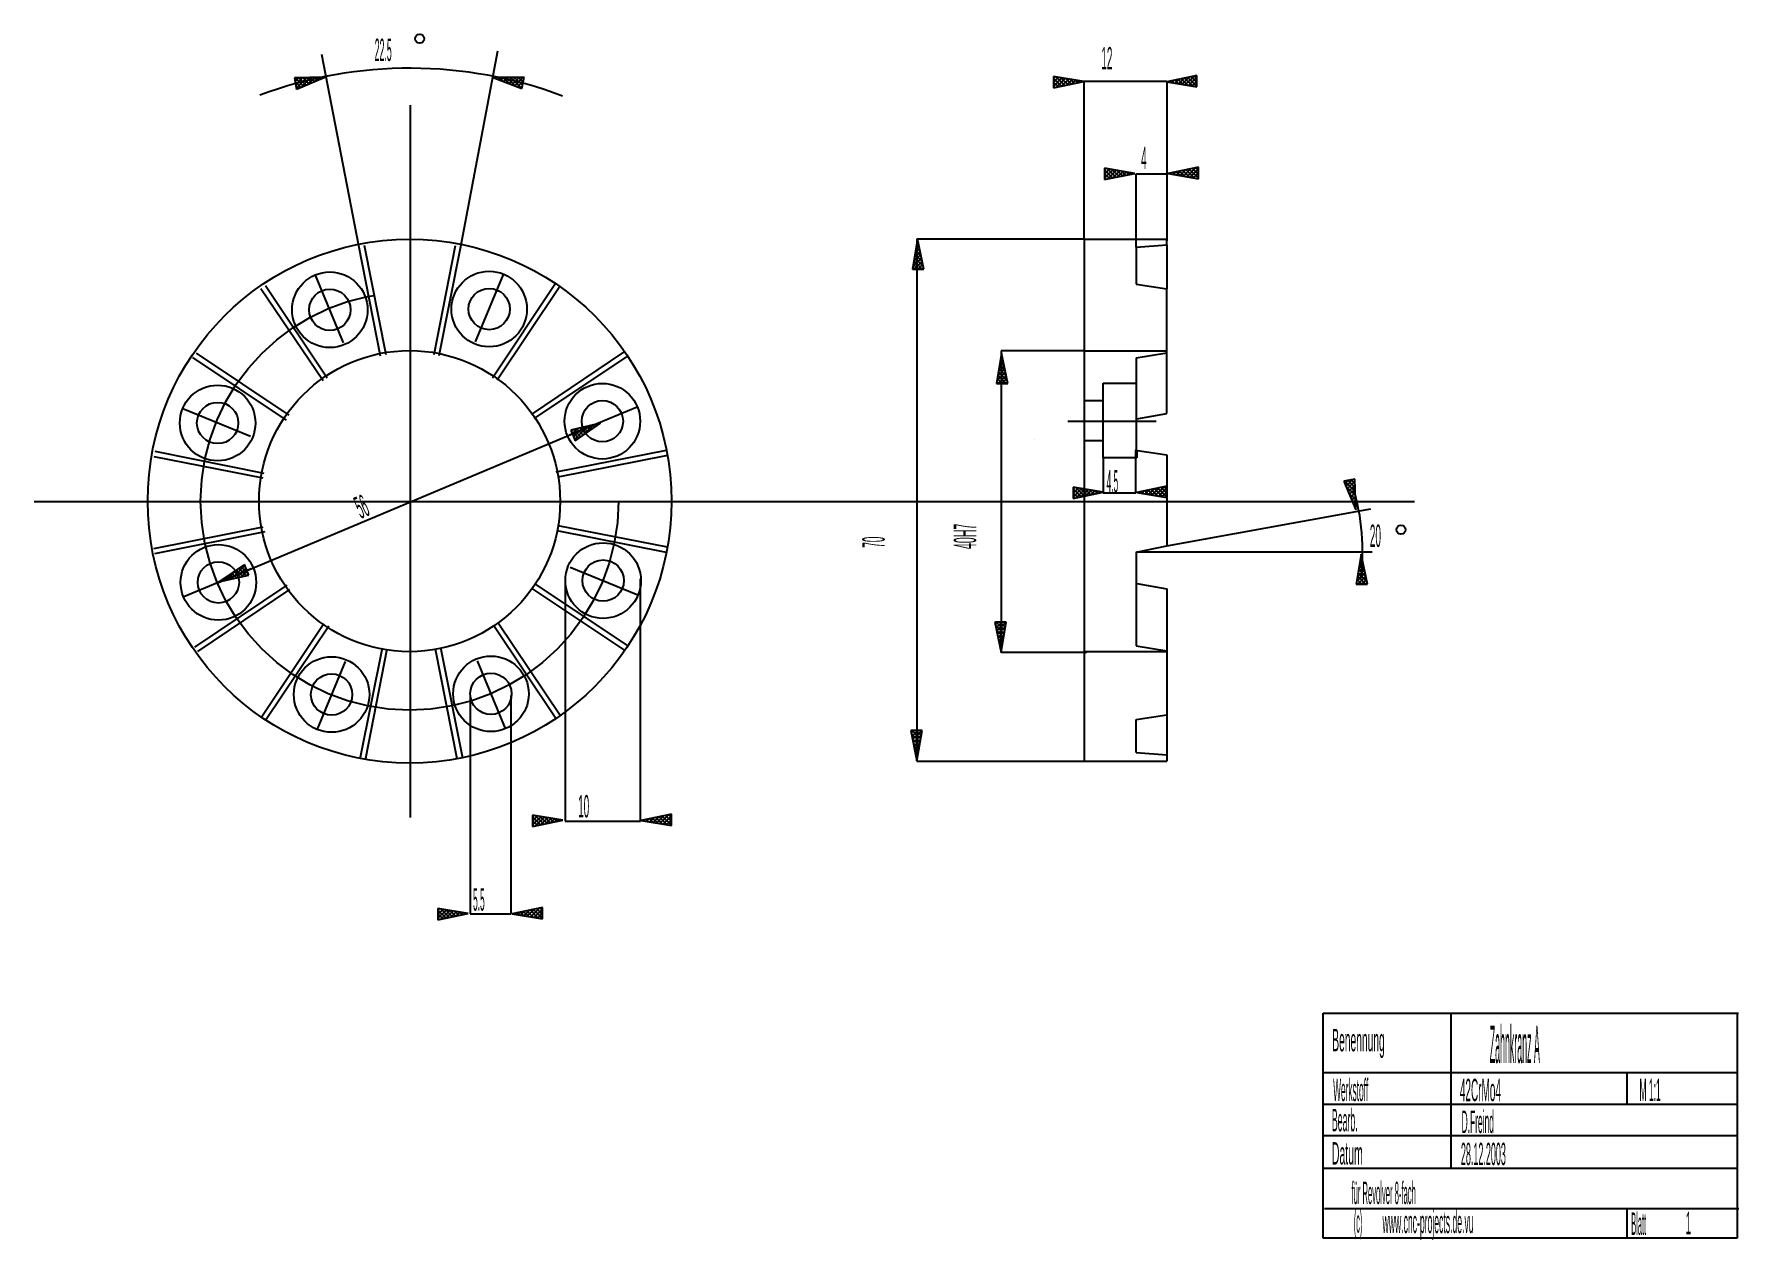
# Model space of a CAD drawing. Extents: x 2.11 to 11.09, y 0.36 to 6.71.
import ezdxf

# ---------------------------------------------------------------- set-up
doc = ezdxf.new("R2010")
doc.units = 0
doc.header["$LTSCALE"] = 10
doc.linetypes.add('DASHDOT', pattern=[1, 0.5, -0.25, 0, -0.25])
doc.layers.add('1', color=1, linetype='CONTINUOUS')

msp = doc.modelspace()

# ---------------------------------------------------------------- linework, layer by layer
at = {"layer": '1', "color": 0, "linetype": 'CONTINUOUS'}
for p, q in [((3.8183, 5.5948), (3.6248, 6.6045)), ((4.3565, 5.5927), (4.5517, 6.6233)), ((3.6406, 6.4848), (3.4791, 6.4804)), ((3.6406, 6.4848), (3.4791, 6.4804)), ((3.4791, 6.4804), (3.4909, 6.4211)), ((3.4791, 6.4804), (3.4909, 6.4211)), ((3.4791, 6.4804), (3.4909, 6.4211)), ((3.4791, 6.4804), (3.4909, 6.4211)), ((3.4814, 6.4804), (3.4795, 6.4785)), ((3.4814, 6.4804), (3.4795, 6.4785)), ((3.5026, 6.481), (3.4829, 6.4613)), ((3.5026, 6.481), (3.4829, 6.4613)), ((3.5271, 6.4365), (3.4832, 6.4805)), ((3.5271, 6.4365), (3.4832, 6.4805)), ((3.5238, 6.4816), (3.4863, 6.4441)), ((3.5238, 6.4816), (3.4863, 6.4441)), ((3.5451, 6.4822), (3.4897, 6.4269)), ((3.5451, 6.4822), (3.4897, 6.4269)), ((3.4909, 6.4211), (3.6406, 6.4848)), ((3.4909, 6.4211), (3.6406, 6.4848)), ((3.5416, 6.4427), (3.5033, 6.481)), ((3.5416, 6.4427), (3.5033, 6.481)), ((3.5663, 6.4828), (3.5149, 6.4313)), ((3.5663, 6.4828), (3.5149, 6.4313)), ((3.5561, 6.4489), (3.5234, 6.4816)), ((3.5561, 6.4489), (3.5234, 6.4816)), ((3.5706, 6.455), (3.5435, 6.4821)), ((3.5706, 6.455), (3.5435, 6.4821)), ((3.5875, 6.4833), (3.5508, 6.4466)), ((3.5875, 6.4833), (3.5508, 6.4466)), ((3.5851, 6.4612), (3.5636, 6.4827)), ((3.5851, 6.4612), (3.5636, 6.4827)), ((3.5996, 6.4673), (3.5837, 6.4832)), ((3.5996, 6.4673), (3.5837, 6.4832)), ((3.6088, 6.4839), (3.5867, 6.4619)), ((3.6088, 6.4839), (3.5867, 6.4619)), ((3.6141, 6.4735), (3.6038, 6.4838)), ((3.6141, 6.4735), (3.6038, 6.4838)), ((3.63, 6.4845), (3.6227, 6.4772)), ((3.63, 6.4845), (3.6227, 6.4772)), ((3.6286, 6.4797), (3.6239, 6.4843)), ((3.6286, 6.4797), (3.6239, 6.4843)), ((3.6406, 6.4848), (3.6406, 6.4848)), ((3.6406, 6.4848), (3.6406, 6.4848)), ((4.6897, 6.4836), (4.527, 6.4821)), ((4.6897, 6.4836), (4.527, 6.4821)), ((4.527, 6.4821), (4.527, 6.4821)), ((4.527, 6.4821), (4.6779, 6.4244)), ((4.527, 6.4821), (4.527, 6.4821)), ((4.527, 6.4821), (4.6779, 6.4244)), ((4.5396, 6.4822), (4.536, 6.4786)), ((4.5396, 6.4822), (4.536, 6.4786)), ((4.5437, 6.4757), (4.5372, 6.4822)), ((4.5437, 6.4757), (4.5372, 6.4822)), ((4.5604, 6.4824), (4.5509, 6.4729)), ((4.5604, 6.4824), (4.5509, 6.4729)), ((4.5772, 6.4629), (4.5577, 6.4824)), ((4.5772, 6.4629), (4.5577, 6.4824)), ((4.5813, 6.4826), (4.5659, 6.4672)), ((4.5813, 6.4826), (4.5659, 6.4672)), ((4.6106, 6.4501), (4.5782, 6.4826)), ((4.6106, 6.4501), (4.5782, 6.4826)), ((4.6021, 6.4828), (4.5808, 6.4615)), ((4.6021, 6.4828), (4.5808, 6.4615)), ((4.623, 6.483), (4.5958, 6.4558)), ((4.623, 6.483), (4.5958, 6.4558)), ((4.6441, 6.4373), (4.5986, 6.4827)), ((4.6441, 6.4373), (4.5986, 6.4827)), ((4.6438, 6.4832), (4.6107, 6.4501)), ((4.6438, 6.4832), (4.6107, 6.4501)), ((4.6775, 6.4245), (4.6191, 6.4829)), ((4.6775, 6.4245), (4.6191, 6.4829)), ((4.6647, 6.4834), (4.6256, 6.4444)), ((4.6647, 6.4834), (4.6256, 6.4444)), ((4.6813, 6.4414), (4.6396, 6.4831)), ((4.6813, 6.4414), (4.6396, 6.4831)), ((4.6855, 6.4836), (4.6406, 6.4386)), ((4.6855, 6.4836), (4.6406, 6.4386)), ((4.6847, 6.4586), (4.66, 6.4833)), ((4.6847, 6.4586), (4.66, 6.4833)), ((4.6779, 6.4244), (4.6897, 6.4836)), ((4.6779, 6.4244), (4.6897, 6.4836)), ((4.6779, 6.4244), (4.6897, 6.4836)), ((4.6779, 6.4244), (4.6897, 6.4836)), ((4.6882, 6.4758), (4.6805, 6.4835)), ((4.6882, 6.4758), (4.6805, 6.4835)), ((7.6387, 6.4609), (7.4795, 6.4881)), ((7.4795, 6.4881), (7.4795, 6.4277)), ((7.4795, 6.4881), (7.4795, 6.4277)), ((7.6387, 6.4609), (7.4795, 6.4881)), ((7.4795, 6.4881), (7.4795, 6.4277)), ((7.4795, 6.4881), (7.4795, 6.4277)), ((7.4888, 6.4865), (7.4795, 6.4772)), ((7.4888, 6.4865), (7.4795, 6.4772)), ((7.5064, 6.4835), (7.4795, 6.4566)), ((7.5064, 6.4835), (7.4795, 6.4566)), ((7.5241, 6.4805), (7.4795, 6.4359)), ((7.5241, 6.4805), (7.4795, 6.4359)), ((7.5222, 6.4366), (7.4795, 6.4794)), ((7.5222, 6.4366), (7.4795, 6.4794)), ((7.5393, 6.4402), (7.4938, 6.4857)), ((7.5393, 6.4402), (7.4938, 6.4857)), ((7.5417, 6.4775), (7.4952, 6.431)), ((7.5417, 6.4775), (7.4952, 6.431)), ((7.5564, 6.4438), (7.5187, 6.4814)), ((7.5564, 6.4438), (7.5187, 6.4814)), ((7.5594, 6.4745), (7.5213, 6.4365)), ((7.5594, 6.4745), (7.5213, 6.4365)), ((7.5735, 6.4473), (7.5436, 6.4772)), ((7.5735, 6.4473), (7.5436, 6.4772)), ((7.577, 6.4715), (7.5474, 6.4419)), ((7.577, 6.4715), (7.5474, 6.4419)), ((7.5905, 6.4509), (7.5685, 6.4729)), ((7.5905, 6.4509), (7.5685, 6.4729)), ((7.5946, 6.4685), (7.5735, 6.4473)), ((7.5946, 6.4685), (7.5735, 6.4473)), ((7.6076, 6.4545), (7.5934, 6.4687)), ((7.6076, 6.4545), (7.5934, 6.4687)), ((8.2351, 6.4931), (8.0758, 6.4599)), ((8.2351, 6.4931), (8.0758, 6.4599)), ((8.1157, 6.4682), (8.1028, 6.4553)), ((8.1157, 6.4682), (8.1028, 6.4553)), ((8.1381, 6.4493), (8.1186, 6.4688)), ((8.1381, 6.4493), (8.1186, 6.4688)), ((8.1418, 6.4737), (8.1204, 6.4523)), ((8.1418, 6.4737), (8.1204, 6.4523)), ((8.163, 6.4451), (8.1357, 6.4724)), ((8.163, 6.4451), (8.1357, 6.4724)), ((8.1679, 6.4791), (8.1381, 6.4493)), ((8.1679, 6.4791), (8.1381, 6.4493)), ((8.1879, 6.4408), (8.1527, 6.476)), ((8.1879, 6.4408), (8.1527, 6.476)), ((8.194, 6.4846), (8.1557, 6.4463)), ((8.194, 6.4846), (8.1557, 6.4463)), ((8.2128, 6.4366), (8.1698, 6.4795)), ((8.2128, 6.4366), (8.1698, 6.4795)), ((8.2201, 6.49), (8.1734, 6.4433)), ((8.2201, 6.49), (8.1734, 6.4433)), ((8.2351, 6.4349), (8.1869, 6.4831)), ((8.2351, 6.4349), (8.1869, 6.4831)), ((8.2351, 6.4844), (8.191, 6.4403)), ((8.2351, 6.4844), (8.191, 6.4403)), ((8.2351, 6.4555), (8.204, 6.4867)), ((8.2351, 6.4555), (8.204, 6.4867)), ((8.2351, 6.4762), (8.2211, 6.4902)), ((8.2351, 6.4762), (8.2211, 6.4902)), ((8.2351, 6.4327), (8.2351, 6.4931)), ((8.2351, 6.4327), (8.2351, 6.4931)), ((8.2351, 6.4327), (8.2351, 6.4931)), ((8.2351, 6.4327), (8.2351, 6.4931)), ((3.5126, 6.4304), (3.4832, 6.4598)), ((3.5126, 6.4304), (3.4832, 6.4598)), ((3.4981, 6.4242), (3.4883, 6.434)), ((3.4981, 6.4242), (3.4883, 6.434)), ((4.6856, 6.463), (4.6555, 6.4329)), ((4.6856, 6.463), (4.6555, 6.4329)), ((4.6805, 6.4372), (4.6705, 6.4272)), ((4.6805, 6.4372), (4.6705, 6.4272)), ((7.4795, 6.4277), (7.6387, 6.4609)), ((7.4795, 6.4277), (7.6387, 6.4609)), ((7.5051, 6.4331), (7.4795, 6.4587)), ((7.5051, 6.4331), (7.4795, 6.4587)), ((7.488, 6.4295), (7.4795, 6.4381)), ((7.488, 6.4295), (7.4795, 6.4381)), ((7.6123, 6.4655), (7.5996, 6.4528)), ((7.6123, 6.4655), (7.5996, 6.4528)), ((7.6247, 6.458), (7.6183, 6.4644)), ((7.6247, 6.458), (7.6183, 6.4644)), ((7.6299, 6.4625), (7.6257, 6.4582)), ((7.6299, 6.4625), (7.6257, 6.4582)), ((7.6387, 6.4609), (7.6387, 6.4609)), ((7.6387, 6.4609), (7.6387, 6.4609)), ((7.6403, 5.6306), (7.6403, 6.4624)), ((7.6403, 6.4624), (8.0774, 6.4624)), ((8.0758, 6.4599), (8.0758, 6.4599)), ((8.0758, 6.4599), (8.2351, 6.4327)), ((8.0758, 6.4599), (8.0758, 6.4599)), ((8.0758, 6.4599), (8.2351, 6.4327)), ((8.0774, 6.4624), (8.0774, 5.6225)), ((8.0883, 6.4578), (8.0844, 6.4617)), ((8.0883, 6.4578), (8.0844, 6.4617)), ((8.0896, 6.4628), (8.0852, 6.4583)), ((8.0896, 6.4628), (8.0852, 6.4583)), ((8.1132, 6.4536), (8.1015, 6.4653)), ((8.1132, 6.4536), (8.1015, 6.4653)), ((8.2351, 6.4637), (8.2087, 6.4373)), ((8.2351, 6.4637), (8.2087, 6.4373)), ((8.2351, 6.4431), (8.2263, 6.4343)), ((8.2351, 6.4431), (8.2263, 6.4343)), ((7.9076, 5.9774), (7.7483, 6.0046)), ((7.7483, 6.0046), (7.7483, 5.9442)), ((7.7483, 6.0046), (7.7483, 5.9442)), ((7.9076, 5.9774), (7.7483, 6.0046)), ((7.7483, 6.0046), (7.7483, 5.9442)), ((7.7483, 6.0046), (7.7483, 5.9442)), ((7.7576, 6.003), (7.7483, 5.9937)), ((7.7576, 6.003), (7.7483, 5.9937)), ((7.7753, 6), (7.7483, 5.973)), ((7.7753, 6), (7.7483, 5.973)), ((7.7929, 5.997), (7.7483, 5.9524)), ((7.7929, 5.997), (7.7483, 5.9524)), ((7.791, 5.9531), (7.7483, 5.9958)), ((7.791, 5.9531), (7.7483, 5.9958)), ((7.7483, 5.9442), (7.9076, 5.9774)), ((7.7483, 5.9442), (7.9076, 5.9774)), ((7.7739, 5.9495), (7.7483, 5.9752)), ((7.7739, 5.9495), (7.7483, 5.9752)), ((7.7569, 5.946), (7.7483, 5.9545)), ((7.7569, 5.946), (7.7483, 5.9545)), ((7.8081, 5.9567), (7.7626, 6.0022)), ((7.8081, 5.9567), (7.7626, 6.0022)), ((7.8106, 5.994), (7.7641, 5.9475)), ((7.8106, 5.994), (7.7641, 5.9475)), ((7.8252, 5.9602), (7.7875, 5.9979)), ((7.8252, 5.9602), (7.7875, 5.9979)), ((7.8282, 5.991), (7.7902, 5.9529)), ((7.8282, 5.991), (7.7902, 5.9529)), ((7.8423, 5.9638), (7.8124, 5.9937)), ((7.8423, 5.9638), (7.8124, 5.9937)), ((7.8458, 5.988), (7.8163, 5.9584)), ((7.8458, 5.988), (7.8163, 5.9584)), ((7.8594, 5.9674), (7.8374, 5.9894)), ((7.8594, 5.9674), (7.8374, 5.9894)), ((7.8635, 5.9849), (7.8424, 5.9638)), ((7.8635, 5.9849), (7.8424, 5.9638)), ((7.8765, 5.9709), (7.8623, 5.9852)), ((7.8765, 5.9709), (7.8623, 5.9852)), ((7.8811, 5.9819), (7.8685, 5.9693)), ((7.8811, 5.9819), (7.8685, 5.9693)), ((7.8936, 5.9745), (7.8872, 5.9809)), ((7.8936, 5.9745), (7.8872, 5.9809)), ((7.8988, 5.9789), (7.8945, 5.9747)), ((7.8988, 5.9789), (7.8945, 5.9747)), ((7.9076, 5.9774), (7.9076, 5.9774)), ((7.9076, 5.9774), (7.9076, 5.9774)), ((7.9154, 5.5883), (7.9154, 5.9742)), ((7.9154, 5.9742), (8.0774, 5.9742)), ((8.243, 6.0096), (8.0837, 5.9764)), ((8.243, 6.0096), (8.0837, 5.9764)), ((8.0837, 5.9764), (8.0837, 5.9764)), ((8.0837, 5.9764), (8.243, 5.9492)), ((8.0837, 5.9764), (8.0837, 5.9764)), ((8.0837, 5.9764), (8.243, 5.9492)), ((8.0962, 5.9743), (8.0923, 5.9782)), ((8.0962, 5.9743), (8.0923, 5.9782)), ((8.0975, 5.9793), (8.0931, 5.9748)), ((8.0975, 5.9793), (8.0931, 5.9748)), ((8.1211, 5.97), (8.1094, 5.9817)), ((8.1211, 5.97), (8.1094, 5.9817)), ((8.1236, 5.9847), (8.1107, 5.9718)), ((8.1236, 5.9847), (8.1107, 5.9718)), ((8.146, 5.9658), (8.1265, 5.9853)), ((8.146, 5.9658), (8.1265, 5.9853)), ((8.1497, 5.9902), (8.1284, 5.9688)), ((8.1497, 5.9902), (8.1284, 5.9688)), ((8.1709, 5.9615), (8.1436, 5.9889)), ((8.1709, 5.9615), (8.1436, 5.9889)), ((8.1758, 5.9956), (8.146, 5.9658)), ((8.1758, 5.9956), (8.146, 5.9658)), ((8.1958, 5.9573), (8.1607, 5.9924)), ((8.1958, 5.9573), (8.1607, 5.9924)), ((8.2019, 6.001), (8.1636, 5.9628)), ((8.2019, 6.001), (8.1636, 5.9628)), ((8.2207, 5.953), (8.1777, 5.996)), ((8.2207, 5.953), (8.1777, 5.996)), ((8.228, 6.0065), (8.1813, 5.9597)), ((8.228, 6.0065), (8.1813, 5.9597)), ((8.243, 5.9514), (8.1948, 5.9996)), ((8.243, 5.9514), (8.1948, 5.9996)), ((8.243, 6.0008), (8.1989, 5.9567)), ((8.243, 6.0008), (8.1989, 5.9567)), ((8.243, 5.972), (8.2119, 6.0031)), ((8.243, 5.972), (8.2119, 6.0031)), ((8.243, 5.9802), (8.2166, 5.9537)), ((8.243, 5.9802), (8.2166, 5.9537)), ((8.243, 5.9927), (8.229, 6.0067)), ((8.243, 5.9927), (8.229, 6.0067)), ((8.243, 5.9595), (8.2342, 5.9507)), ((8.243, 5.9595), (8.2342, 5.9507)), ((8.243, 5.9492), (8.243, 6.0096)), ((8.243, 5.9492), (8.243, 6.0096)), ((8.243, 5.9492), (8.243, 6.0096)), ((8.243, 5.9492), (8.243, 6.0096)), ((3.9338, 5.0139), (3.8183, 5.5948)), ((3.8462, 5.5994), (3.9612, 5.0225)), ((4.2165, 5.0225), (4.3284, 5.5979)), ((4.2419, 5.017), (4.3565, 5.5927)), ((6.7627, 5.6318), (6.7356, 5.4725)), ((6.7728, 5.5835), (6.7507, 5.5615)), ((6.7692, 5.6006), (6.755, 5.5864)), ((6.7765, 5.5658), (6.7551, 5.5871)), ((6.7711, 5.5919), (6.7581, 5.6048)), ((7.6403, 5.6306), (6.7591, 5.6306)), ((6.7591, 5.6306), (6.7591, 2.8809)), ((6.7657, 5.6177), (6.7592, 5.6113)), ((6.7656, 5.618), (6.7611, 5.6224)), ((6.7627, 5.6318), (6.7627, 5.6318)), ((6.796, 5.4725), (6.7627, 5.6318)), ((7.6403, 5.6306), (7.6403, 2.8805)), ((7.6403, 5.6306), (8.0759, 5.6306)), ((7.9154, 5.5883), (8.077, 5.6013)), ((7.9154, 5.5883), (7.9154, 5.394)), ((8.077, 5.6013), (8.077, 5.6337)), ((8.077, 5.6013), (8.077, 5.3681)), ((6.7459, 5.4725), (6.7371, 5.4813)), ((6.7835, 5.5323), (6.738, 5.4868)), ((6.7665, 5.4725), (6.7401, 5.4989)), ((6.7799, 5.5494), (6.7422, 5.5117)), ((6.7872, 5.4725), (6.7431, 5.5166)), ((6.787, 5.5152), (6.7443, 5.4725)), ((6.7928, 5.4875), (6.7461, 5.5342)), ((6.7764, 5.5665), (6.7465, 5.5366)), ((6.7874, 5.5136), (6.7491, 5.5519)), ((6.7819, 5.5397), (6.7521, 5.5695)), ((6.7906, 5.4981), (6.765, 5.4725)), ((6.7942, 5.481), (6.7856, 5.4725)), ((4.5229, 4.9006), (4.852, 5.3931)), ((6.7356, 5.4725), (6.796, 5.4725)), ((6.7356, 5.4725), (6.796, 5.4725)), ((7.9154, 5.394), (8.077, 5.3681)), ((3.631, 4.8834), (3.3032, 5.3694)), ((3.6528, 4.8975), (3.3267, 5.3856)), ((4.875, 5.3766), (4.5484, 4.8873)), ((8.077, 5.0312), (8.077, 5.3681)), ((4.7289, 4.7068), (5.2149, 5.0345)), ((7.6394, 5.043), (7.2031, 5.043)), ((7.2031, 5.043), (7.2031, 3.4552)), ((7.9154, 5.0053), (8.077, 5.0312)), ((8.0774, 4.7122), (8.077, 5.0312)), ((3.4371, 4.6774), (2.9447, 5.0065)), ((2.9611, 5.0295), (3.4504, 4.7029)), ((4.743, 4.6849), (5.2311, 5.0111)), ((7.2055, 5.0293), (7.1784, 4.87)), ((7.2227, 4.9469), (7.1851, 4.9093)), ((7.2192, 4.964), (7.1893, 4.9342)), ((7.2302, 4.9111), (7.1919, 4.9494)), ((7.2156, 4.9811), (7.1936, 4.9591)), ((7.2247, 4.9372), (7.1949, 4.9671)), ((7.212, 4.9982), (7.1978, 4.984)), ((7.2193, 4.9633), (7.1979, 4.9847)), ((7.2139, 4.9894), (7.2009, 5.0024)), ((7.2085, 5.0153), (7.2021, 5.0089)), ((7.2084, 5.0155), (7.204, 5.02)), ((7.2055, 5.0293), (7.2055, 5.0293)), ((7.2388, 4.87), (7.2055, 5.0293)), ((7.9154, 5.0053), (7.9154, 4.5186)), ((7.1784, 4.87), (7.2388, 4.87)), ((7.1784, 4.87), (7.2388, 4.87)), ((7.1887, 4.87), (7.1799, 4.8788)), ((7.2263, 4.9298), (7.1808, 4.8844)), ((7.2093, 4.87), (7.1829, 4.8965)), ((7.23, 4.87), (7.1859, 4.9141)), ((7.2299, 4.9127), (7.1871, 4.87)), ((7.2356, 4.885), (7.1889, 4.9318)), ((7.2334, 4.8957), (7.2078, 4.87)), ((7.237, 4.8786), (7.2284, 4.87)), ((3.0789, 3.8223), (5.1023, 4.6714)), ((7.9182, 4.6837), (8.0774, 4.7122)), ((5.093, 4.6604), (4.9354, 4.6246)), ((5.093, 4.6604), (4.9354, 4.6246)), ((4.9354, 4.6246), (4.9585, 4.5688)), ((4.9354, 4.6246), (4.9585, 4.5688)), ((4.9354, 4.6246), (4.9585, 4.5688)), ((4.9354, 4.6246), (4.9585, 4.5688)), ((4.977, 4.5813), (4.9366, 4.6216)), ((4.977, 4.5813), (4.9366, 4.6216)), ((4.9459, 4.627), (4.9378, 4.6188)), ((4.9459, 4.627), (4.9378, 4.6188)), ((4.9727, 4.633), (4.9438, 4.6042)), ((4.9727, 4.633), (4.9438, 4.6042)), ((4.9994, 4.6391), (4.9499, 4.5896)), ((4.9994, 4.6391), (4.9499, 4.5896)), ((4.9892, 4.5897), (4.9509, 4.6281)), ((4.9892, 4.5897), (4.9509, 4.6281)), ((4.9647, 4.5729), (4.9512, 4.5864)), ((4.9647, 4.5729), (4.9512, 4.5864)), ((5.0261, 4.6452), (4.9559, 4.575)), ((5.0261, 4.6452), (4.9559, 4.575)), ((4.9585, 4.5688), (5.093, 4.6604)), ((4.9585, 4.5688), (5.093, 4.6604)), ((5.0015, 4.5981), (4.9677, 4.6319)), ((5.0015, 4.5981), (4.9677, 4.6319)), ((5.0138, 4.6064), (4.9845, 4.6357)), ((5.0138, 4.6064), (4.9845, 4.6357)), ((5.0529, 4.6513), (4.9957, 4.5941)), ((5.0529, 4.6513), (4.9957, 4.5941)), ((5.0261, 4.6148), (5.0013, 4.6396)), ((5.0261, 4.6148), (5.0013, 4.6396)), ((5.0384, 4.6232), (5.0182, 4.6434)), ((5.0384, 4.6232), (5.0182, 4.6434)), ((5.0506, 4.6316), (5.035, 4.6472)), ((5.0506, 4.6316), (5.035, 4.6472)), ((5.0629, 4.6399), (5.0518, 4.651)), ((5.0629, 4.6399), (5.0518, 4.651)), ((5.0796, 4.6574), (5.0605, 4.6383)), ((5.0796, 4.6574), (5.0605, 4.6383)), ((5.0752, 4.6483), (5.0686, 4.6549)), ((5.0752, 4.6483), (5.0686, 4.6549)), ((5.0875, 4.6567), (5.0855, 4.6587)), ((5.0875, 4.6567), (5.0855, 4.6587)), ((5.093, 4.6604), (5.093, 4.6604)), ((5.093, 4.6604), (5.093, 4.6604)), ((3.3208, 4.3964), (2.745, 4.511)), ((4.8594, 4.4039), (5.4403, 4.5195)), ((4.8594, 4.4039), (5.4403, 4.5195)), ((5.4449, 4.4916), (4.868, 4.3766)), ((5.4449, 4.4916), (4.868, 4.3766)), ((7.38, 4.5733), (7.38, 4.5733)), ((7.38, 4.5733), (7.38, 4.5733)), ((7.909, 4.5195), (8.077, 4.4936)), ((7.9127, 4.2945), (7.9127, 4.517)), ((8.077, 4.4936), (8.077, 4.0142)), ((3.3153, 4.371), (2.7399, 4.4829)), ((7.7418, 4.4785), (7.7418, 4.2945)), ((7.7415, 4.2969), (7.5823, 4.3241)), ((7.5823, 4.3241), (7.5823, 4.2637)), ((7.5823, 4.3241), (7.5823, 4.2637)), ((7.7415, 4.2969), (7.5823, 4.3241)), ((7.5823, 4.3241), (7.5823, 4.2637)), ((7.5823, 4.3241), (7.5823, 4.2637)), ((7.5916, 4.3225), (7.5823, 4.3132)), ((7.5916, 4.3225), (7.5823, 4.3132)), ((7.6092, 4.3195), (7.5823, 4.2925)), ((7.6092, 4.3195), (7.5823, 4.2925)), ((7.6269, 4.3165), (7.5823, 4.2719)), ((7.6269, 4.3165), (7.5823, 4.2719)), ((7.625, 4.2726), (7.5823, 4.3153)), ((7.625, 4.2726), (7.5823, 4.3153)), ((7.6421, 4.2762), (7.5966, 4.3217)), ((7.6421, 4.2762), (7.5966, 4.3217)), ((7.6445, 4.3135), (7.598, 4.267)), ((7.6445, 4.3135), (7.598, 4.267)), ((7.6592, 4.2797), (7.6215, 4.3174)), ((7.6592, 4.2797), (7.6215, 4.3174)), ((7.6762, 4.2833), (7.6464, 4.3132)), ((7.6762, 4.2833), (7.6464, 4.3132)), ((8.077, 4.3291), (7.9177, 4.2959)), ((8.077, 4.3291), (7.9177, 4.2959)), ((8.0098, 4.3151), (7.9799, 4.2853)), ((8.0098, 4.3151), (7.9799, 4.2853)), ((8.0298, 4.2768), (7.9946, 4.3119)), ((8.0298, 4.2768), (7.9946, 4.3119)), ((8.0359, 4.3206), (7.9976, 4.2823)), ((8.0359, 4.3206), (7.9976, 4.2823)), ((8.0547, 4.2725), (8.0117, 4.3155)), ((8.0547, 4.2725), (8.0117, 4.3155)), ((8.062, 4.326), (8.0152, 4.2793)), ((8.062, 4.326), (8.0152, 4.2793)), ((8.077, 4.2709), (8.0288, 4.3191)), ((8.077, 4.2709), (8.0288, 4.3191)), ((8.077, 4.3204), (8.0329, 4.2763)), ((8.077, 4.3204), (8.0329, 4.2763)), ((8.077, 4.2915), (8.0459, 4.3226)), ((8.077, 4.2915), (8.0459, 4.3226)), ((8.077, 4.3122), (8.063, 4.3262)), ((8.077, 4.3122), (8.063, 4.3262)), ((8.077, 4.2687), (8.077, 4.3291)), ((8.077, 4.2687), (8.077, 4.3291)), ((8.077, 4.2687), (8.077, 4.3291)), ((8.077, 4.2687), (8.077, 4.3291)), ((9.0677, 4.3666), (9.0085, 4.3548)), ((9.0677, 4.3666), (9.0085, 4.3548)), ((9.0085, 4.3548), (9.0721, 4.205)), ((9.0299, 4.359), (9.0136, 4.3427)), ((9.0695, 4.3006), (9.0142, 4.3559)), ((9.0701, 4.2794), (9.0187, 4.3308)), ((9.0557, 4.3642), (9.0197, 4.3282)), ((9.068, 4.3558), (9.0259, 4.3137)), ((9.0689, 4.3218), (9.0314, 4.3593)), ((9.0685, 4.3357), (9.0321, 4.2992)), ((9.0691, 4.3156), (9.0382, 4.2847)), ((9.0683, 4.3431), (9.0486, 4.3628)), ((9.0678, 4.3643), (9.0659, 4.3662)), ((9.0721, 4.205), (9.0677, 4.3666)), ((7.5823, 4.2637), (7.7415, 4.2969)), ((7.5823, 4.2637), (7.7415, 4.2969)), ((7.6079, 4.2691), (7.5823, 4.2947)), ((7.6079, 4.2691), (7.5823, 4.2947)), ((7.5908, 4.2655), (7.5823, 4.274)), ((7.5908, 4.2655), (7.5823, 4.274)), ((7.6621, 4.3105), (7.6241, 4.2724)), ((7.6621, 4.3105), (7.6241, 4.2724)), ((7.6798, 4.3075), (7.6502, 4.2779)), ((7.6798, 4.3075), (7.6502, 4.2779)), ((7.6933, 4.2869), (7.6713, 4.3089)), ((7.6933, 4.2869), (7.6713, 4.3089)), ((7.6974, 4.3045), (7.6763, 4.2833)), ((7.6974, 4.3045), (7.6763, 4.2833)), ((7.7104, 4.2904), (7.6962, 4.3047)), ((7.7104, 4.2904), (7.6962, 4.3047)), ((7.7151, 4.3014), (7.7024, 4.2888)), ((7.7151, 4.3014), (7.7024, 4.2888)), ((7.7275, 4.294), (7.7211, 4.3004)), ((7.7275, 4.294), (7.7211, 4.3004)), ((7.7327, 4.2984), (7.7285, 4.2942)), ((7.7327, 4.2984), (7.7285, 4.2942)), ((7.7415, 4.2969), (7.7415, 4.2969)), ((7.7415, 4.2969), (7.7415, 4.2969)), ((7.7418, 4.2945), (7.9127, 4.2945)), ((7.9177, 4.2959), (7.9177, 4.2959)), ((7.9177, 4.2959), (8.077, 4.2687)), ((7.9177, 4.2959), (7.9177, 4.2959)), ((7.9177, 4.2959), (8.077, 4.2687)), ((7.9301, 4.2938), (7.9262, 4.2977)), ((7.9301, 4.2938), (7.9262, 4.2977)), ((7.9315, 4.2988), (7.927, 4.2943)), ((7.9315, 4.2988), (7.927, 4.2943)), ((7.9551, 4.2895), (7.9433, 4.3013)), ((7.9551, 4.2895), (7.9433, 4.3013)), ((7.9576, 4.3042), (7.9447, 4.2913)), ((7.9576, 4.3042), (7.9447, 4.2913)), ((7.98, 4.2853), (7.9604, 4.3048)), ((7.98, 4.2853), (7.9604, 4.3048)), ((7.9837, 4.3097), (7.9623, 4.2883)), ((7.9837, 4.3097), (7.9623, 4.2883)), ((8.0049, 4.281), (7.9775, 4.3084)), ((8.0049, 4.281), (7.9775, 4.3084)), ((8.077, 4.2997), (8.0505, 4.2732)), ((8.077, 4.2997), (8.0505, 4.2732)), ((8.077, 4.2791), (8.0682, 4.2702)), ((8.077, 4.2791), (8.0682, 4.2702)), ((9.0707, 4.2581), (9.0339, 4.2948)), ((9.0696, 4.2955), (9.0444, 4.2702)), ((9.0712, 4.2369), (9.0492, 4.2589)), ((9.0702, 4.2754), (9.0506, 4.2558)), ((9.0707, 4.2553), (9.0567, 4.2413)), ((9.0713, 4.2352), (9.0629, 4.2268)), ((9.0718, 4.2156), (9.0645, 4.223)), ((8.077, 4.0142), (9.1516, 4.21)), ((9.0718, 4.2151), (9.069, 4.2123)), ((9.0721, 4.205), (9.0721, 4.205)), ((2.7383, 4.0006), (3.3153, 4.1157)), ((3.3239, 4.0883), (2.7429, 3.9728)), ((4.8625, 4.0958), (5.4382, 3.9813)), ((4.8625, 4.0958), (5.4382, 3.9813)), ((4.868, 4.1213), (5.4434, 4.0094)), ((4.868, 4.1213), (5.4434, 4.0094)), ((7.9154, 3.9818), (8.077, 4.0142)), ((7.9154, 3.9818), (7.9154, 3.4878)), ((7.9182, 3.9824), (9.1581, 3.9824)), ((9.101, 3.9712), (9.0738, 3.812)), ((9.1039, 3.9572), (9.0975, 3.9508)), ((9.1038, 3.9575), (9.0994, 3.9619)), ((9.101, 3.9712), (9.101, 3.9712)), ((9.1342, 3.812), (9.101, 3.9712)), ((3.2158, 3.9159), (3.0814, 3.8243)), ((3.2158, 3.9159), (3.0814, 3.8243)), ((3.1718, 3.8859), (3.1186, 3.8327)), ((3.1718, 3.8859), (3.1186, 3.8327)), ((3.2178, 3.9112), (3.1454, 3.8388)), ((3.2178, 3.9112), (3.1454, 3.8388)), ((3.1739, 3.8453), (3.1489, 3.8703)), ((3.1739, 3.8453), (3.1489, 3.8703)), ((3.1907, 3.8491), (3.1612, 3.8787)), ((3.1907, 3.8491), (3.1612, 3.8787)), ((3.2238, 3.8966), (3.1721, 3.8449)), ((3.2238, 3.8966), (3.1721, 3.8449)), ((3.2076, 3.853), (3.1735, 3.8871)), ((3.2076, 3.853), (3.1735, 3.8871)), ((3.2244, 3.8568), (3.1858, 3.8954)), ((3.2244, 3.8568), (3.1858, 3.8954)), ((3.237, 3.8649), (3.1981, 3.9038)), ((3.237, 3.8649), (3.1981, 3.9038)), ((3.2299, 3.882), (3.1988, 3.851)), ((3.2299, 3.882), (3.1988, 3.851)), ((3.2224, 3.9002), (3.2103, 3.9122)), ((3.2224, 3.9002), (3.2103, 3.9122)), ((3.2389, 3.8601), (3.2158, 3.9159)), ((3.2389, 3.8601), (3.2158, 3.9159)), ((3.2389, 3.8601), (3.2158, 3.9159)), ((3.2389, 3.8601), (3.2158, 3.9159)), ((3.2359, 3.8674), (3.2256, 3.8571)), ((3.2359, 3.8674), (3.2256, 3.8571)), ((9.1217, 3.8718), (9.0762, 3.8263)), ((9.1181, 3.8889), (9.0805, 3.8512)), ((9.1311, 3.827), (9.0843, 3.8737)), ((9.1146, 3.906), (9.0847, 3.8761)), ((9.1256, 3.8531), (9.0873, 3.8914)), ((9.111, 3.923), (9.089, 3.901)), ((9.1202, 3.8792), (9.0903, 3.909)), ((9.1075, 3.9401), (9.0932, 3.9259)), ((9.1147, 3.9053), (9.0933, 3.9266)), ((9.1093, 3.9314), (9.0964, 3.9443)), ((3.4403, 3.8073), (2.9522, 3.4812)), ((3.4544, 3.7854), (2.9684, 3.4577)), ((3.0814, 3.8243), (3.2389, 3.8601)), ((3.0814, 3.8243), (3.2389, 3.8601)), ((3.0814, 3.8243), (3.0814, 3.8243)), ((3.0814, 3.8243), (3.0814, 3.8243)), ((3.0898, 3.8262), (3.0875, 3.8284)), ((3.0898, 3.8262), (3.0875, 3.8284)), ((3.1069, 3.8417), (3.0919, 3.8267)), ((3.1069, 3.8417), (3.0919, 3.8267)), ((3.1066, 3.83), (3.0998, 3.8368)), ((3.1066, 3.83), (3.0998, 3.8368)), ((3.1234, 3.8338), (3.1121, 3.8452)), ((3.1234, 3.8338), (3.1121, 3.8452)), ((3.1403, 3.8377), (3.1244, 3.8536)), ((3.1403, 3.8377), (3.1244, 3.8536)), ((3.1571, 3.8415), (3.1366, 3.8619)), ((3.1571, 3.8415), (3.1366, 3.8619)), ((5.2221, 3.4628), (4.7328, 3.7894)), ((4.7461, 3.8148), (5.2386, 3.4858)), ((4.9066, 3.8361), (4.9066, 2.5639)), ((5.3038, 2.5639), (5.3038, 3.8404)), ((7.9182, 3.817), (8.0774, 3.7885)), ((8.0774, 3.7885), (8.077, 3.4619)), ((9.0738, 3.812), (9.1342, 3.812)), ((9.0738, 3.812), (9.1342, 3.812)), ((9.0841, 3.812), (9.0753, 3.8208)), ((9.1048, 3.812), (9.0783, 3.8384)), ((9.1254, 3.812), (9.0813, 3.8561)), ((9.1253, 3.8547), (9.0825, 3.812)), ((9.1288, 3.8376), (9.1032, 3.812)), ((9.1324, 3.8205), (9.1239, 3.812)), ((3.3083, 3.1156), (3.6349, 3.6049)), ((4.5304, 3.5948), (4.8566, 3.1067)), ((4.5523, 3.6089), (4.88, 3.1229)), ((7.23, 3.6128), (7.1696, 3.6128)), ((7.1696, 3.6128), (7.2028, 3.4535)), ((7.23, 3.6128), (7.1696, 3.6128)), ((7.1866, 3.6128), (7.1725, 3.5988)), ((7.2194, 3.5505), (7.1729, 3.597)), ((7.2072, 3.6128), (7.1761, 3.5817)), ((7.2224, 3.5682), (7.1778, 3.6128)), ((7.2279, 3.6128), (7.1797, 3.5646)), ((7.2254, 3.5858), (7.1985, 3.6128)), ((7.2028, 3.4535), (7.23, 3.6128)), ((7.2284, 3.6035), (7.2191, 3.6128)), ((3.6603, 3.5916), (3.3313, 3.0992)), ((7.2164, 3.5329), (7.1783, 3.5709)), ((7.2262, 3.5905), (7.1832, 3.5475)), ((7.2134, 3.5153), (7.1838, 3.5448)), ((7.222, 3.5656), (7.1868, 3.5304)), ((7.2104, 3.4976), (7.1892, 3.5188)), ((7.2177, 3.5407), (7.1904, 3.5133)), ((7.2135, 3.5158), (7.1939, 3.4962)), ((3.9413, 3.4753), (3.8268, 2.8995)), ((3.9668, 3.4698), (3.8549, 2.8944)), ((4.3371, 2.8928), (4.2221, 3.4698)), ((4.2494, 3.4784), (4.365, 2.8974)), ((7.2074, 3.48), (7.1947, 3.4927)), ((7.2092, 3.4909), (7.1975, 3.4791)), ((7.2043, 3.4623), (7.2001, 3.4666)), ((7.205, 3.466), (7.2011, 3.4621)), ((7.2028, 3.4535), (7.2028, 3.4535)), ((7.2031, 3.4552), (7.6542, 3.4552)), ((7.9154, 3.4878), (8.077, 3.4619)), ((8.077, 3.4619), (8.077, 3.125)), ((4.4059, 3.2216), (4.4059, 2.0749)), ((4.6217, 2.0749), (4.6217, 3.226)), ((7.9154, 3.0991), (8.077, 3.125)), ((7.9154, 2.9256), (7.9154, 3.0991)), ((8.077, 3.125), (8.077, 2.9127)), ((6.7872, 3.0421), (6.7268, 3.0421)), ((6.7268, 3.0421), (6.76, 2.8828)), ((6.7872, 3.0421), (6.7268, 3.0421)), ((6.7438, 3.0421), (6.7297, 3.028)), ((6.7766, 2.9798), (6.7301, 3.0263)), ((6.7644, 3.0421), (6.7333, 3.011)), ((6.7796, 2.9975), (6.735, 3.0421)), ((6.7736, 2.9622), (6.7355, 3.0002)), ((6.7851, 3.0421), (6.7369, 2.9939)), ((6.7834, 3.0197), (6.7404, 2.9768)), ((6.7706, 2.9445), (6.741, 2.9741)), ((6.7792, 2.9948), (6.744, 2.9597)), ((6.7749, 2.9699), (6.7476, 2.9426)), ((6.7826, 3.0151), (6.7556, 3.0421)), ((6.76, 2.8828), (6.7872, 3.0421)), ((6.7856, 3.0327), (6.7763, 3.0421)), ((6.7676, 2.9269), (6.7464, 2.948)), ((6.7707, 2.945), (6.7511, 2.9255)), ((6.7645, 2.9092), (6.7519, 2.9219)), ((6.7664, 2.9201), (6.7547, 2.9084)), ((6.7615, 2.8916), (6.7573, 2.8958)), ((6.7622, 2.8952), (6.7582, 2.8913)), ((6.7591, 2.8809), (7.6399, 2.8809)), ((6.76, 2.8828), (6.76, 2.8828)), ((7.6403, 2.8805), (8.0759, 2.8805)), ((7.9154, 2.9256), (8.077, 2.9127)), ((8.077, 2.9127), (8.077, 2.8803)), ((4.8936, 2.5689), (4.7343, 2.5961)), ((4.7343, 2.5961), (4.7343, 2.5357)), ((4.7343, 2.5961), (4.7343, 2.5357)), ((4.8936, 2.5689), (4.7343, 2.5961)), ((4.7343, 2.5961), (4.7343, 2.5357)), ((4.7343, 2.5961), (4.7343, 2.5357)), ((4.7436, 2.5945), (4.7343, 2.5852)), ((4.7436, 2.5945), (4.7343, 2.5852)), ((4.7612, 2.5915), (4.7343, 2.5645)), ((4.7612, 2.5915), (4.7343, 2.5645)), ((4.7789, 2.5885), (4.7343, 2.5439)), ((4.7789, 2.5885), (4.7343, 2.5439)), ((4.777, 2.5446), (4.7343, 2.5873)), ((4.777, 2.5446), (4.7343, 2.5873)), ((4.7343, 2.5357), (4.8936, 2.5689)), ((4.7343, 2.5357), (4.8936, 2.5689)), ((4.7599, 2.541), (4.7343, 2.5666)), ((4.7599, 2.541), (4.7343, 2.5666)), ((4.7428, 2.5374), (4.7343, 2.546)), ((4.7428, 2.5374), (4.7343, 2.546)), ((4.7941, 2.5481), (4.7486, 2.5936)), ((4.7941, 2.5481), (4.7486, 2.5936)), ((4.7965, 2.5854), (4.75, 2.539)), ((4.7965, 2.5854), (4.75, 2.539)), ((4.8112, 2.5517), (4.7735, 2.5894)), ((4.8112, 2.5517), (4.7735, 2.5894)), ((4.8142, 2.5824), (4.7761, 2.5444)), ((4.8142, 2.5824), (4.7761, 2.5444)), ((4.8283, 2.5553), (4.7984, 2.5851)), ((4.8283, 2.5553), (4.7984, 2.5851)), ((4.8318, 2.5794), (4.8022, 2.5498)), ((4.8318, 2.5794), (4.8022, 2.5498)), ((4.8454, 2.5588), (4.8233, 2.5809)), ((4.8454, 2.5588), (4.8233, 2.5809)), ((4.8495, 2.5764), (4.8283, 2.5553)), ((4.8495, 2.5764), (4.8283, 2.5553)), ((4.8625, 2.5624), (4.8482, 2.5766)), ((4.8625, 2.5624), (4.8482, 2.5766)), ((4.8671, 2.5734), (4.8544, 2.5607)), ((4.8671, 2.5734), (4.8544, 2.5607)), ((4.8795, 2.566), (4.8731, 2.5724)), ((4.8795, 2.566), (4.8731, 2.5724)), ((4.8848, 2.5704), (4.8805, 2.5662)), ((4.8848, 2.5704), (4.8805, 2.5662)), ((4.8936, 2.5689), (4.8936, 2.5689)), ((4.8936, 2.5689), (4.8936, 2.5689)), ((4.9066, 2.5639), (5.3038, 2.5639)), ((5.4662, 2.6011), (5.3069, 2.5679)), ((5.4662, 2.6011), (5.3069, 2.5679)), ((5.3069, 2.5679), (5.3069, 2.5679)), ((5.3069, 2.5679), (5.4662, 2.5407)), ((5.3069, 2.5679), (5.3069, 2.5679)), ((5.3069, 2.5679), (5.4662, 2.5407)), ((5.3194, 2.5657), (5.3155, 2.5696)), ((5.3194, 2.5657), (5.3155, 2.5696)), ((5.3207, 2.5707), (5.3163, 2.5663)), ((5.3207, 2.5707), (5.3163, 2.5663)), ((5.3443, 2.5615), (5.3326, 2.5732)), ((5.3443, 2.5615), (5.3326, 2.5732)), ((5.3468, 2.5762), (5.3339, 2.5633)), ((5.3468, 2.5762), (5.3339, 2.5633)), ((5.3692, 2.5572), (5.3497, 2.5768)), ((5.3692, 2.5572), (5.3497, 2.5768)), ((5.3729, 2.5816), (5.3516, 2.5603)), ((5.3729, 2.5816), (5.3516, 2.5603)), ((5.3941, 2.553), (5.3668, 2.5803)), ((5.3941, 2.553), (5.3668, 2.5803)), ((5.399, 2.5871), (5.3692, 2.5572)), ((5.399, 2.5871), (5.3692, 2.5572)), ((5.419, 2.5487), (5.3838, 2.5839)), ((5.419, 2.5487), (5.3838, 2.5839)), ((5.4251, 2.5925), (5.3868, 2.5542)), ((5.4251, 2.5925), (5.3868, 2.5542)), ((5.4439, 2.5445), (5.4009, 2.5875)), ((5.4439, 2.5445), (5.4009, 2.5875)), ((5.4512, 2.598), (5.4045, 2.5512)), ((5.4512, 2.598), (5.4045, 2.5512)), ((5.4662, 2.5428), (5.418, 2.591)), ((5.4662, 2.5428), (5.418, 2.591)), ((5.4662, 2.5923), (5.4221, 2.5482)), ((5.4662, 2.5923), (5.4221, 2.5482)), ((5.4662, 2.5635), (5.4351, 2.5946)), ((5.4662, 2.5635), (5.4351, 2.5946)), ((5.4662, 2.5717), (5.4398, 2.5452)), ((5.4662, 2.5717), (5.4398, 2.5452)), ((5.4662, 2.5841), (5.4522, 2.5982)), ((5.4662, 2.5841), (5.4522, 2.5982)), ((5.4662, 2.551), (5.4574, 2.5422)), ((5.4662, 2.551), (5.4574, 2.5422)), ((5.4662, 2.5407), (5.4662, 2.6011)), ((5.4662, 2.5407), (5.4662, 2.6011)), ((5.4662, 2.5407), (5.4662, 2.6011)), ((5.4662, 2.5407), (5.4662, 2.6011)), ((4.3954, 2.0774), (4.2361, 2.1046)), ((4.2361, 2.1046), (4.2361, 2.0442)), ((4.2361, 2.1046), (4.2361, 2.0442)), ((4.3954, 2.0774), (4.2361, 2.1046)), ((4.2361, 2.1046), (4.2361, 2.0442)), ((4.2361, 2.1046), (4.2361, 2.0442)), ((4.2454, 2.103), (4.2361, 2.0937)), ((4.2454, 2.103), (4.2361, 2.0937)), ((4.2631, 2.1), (4.2361, 2.073)), ((4.2631, 2.1), (4.2361, 2.073)), ((4.2807, 2.097), (4.2361, 2.0524)), ((4.2807, 2.097), (4.2361, 2.0524)), ((4.2789, 2.0531), (4.2361, 2.0958)), ((4.2789, 2.0531), (4.2361, 2.0958)), ((4.2361, 2.0442), (4.3954, 2.0774)), ((4.2361, 2.0442), (4.3954, 2.0774)), ((4.2618, 2.0496), (4.2361, 2.0752)), ((4.2618, 2.0496), (4.2361, 2.0752)), ((4.2959, 2.0567), (4.2505, 2.1022)), ((4.2959, 2.0567), (4.2505, 2.1022)), ((4.2984, 2.094), (4.2519, 2.0475)), ((4.2984, 2.094), (4.2519, 2.0475)), ((4.313, 2.0602), (4.2754, 2.0979)), ((4.313, 2.0602), (4.2754, 2.0979)), ((4.316, 2.091), (4.278, 2.0529)), ((4.316, 2.091), (4.278, 2.0529)), ((4.3301, 2.0638), (4.3003, 2.0937)), ((4.3301, 2.0638), (4.3003, 2.0937)), ((4.3337, 2.088), (4.3041, 2.0584)), ((4.3337, 2.088), (4.3041, 2.0584)), ((4.3472, 2.0674), (4.3252, 2.0894)), ((4.3472, 2.0674), (4.3252, 2.0894)), ((4.3513, 2.085), (4.3302, 2.0638)), ((4.3513, 2.085), (4.3302, 2.0638)), ((4.3643, 2.0709), (4.3501, 2.0852)), ((4.3643, 2.0709), (4.3501, 2.0852)), ((4.369, 2.0819), (4.3563, 2.0693)), ((4.369, 2.0819), (4.3563, 2.0693)), ((4.3814, 2.0745), (4.375, 2.0809)), ((4.3814, 2.0745), (4.375, 2.0809)), ((4.3866, 2.0789), (4.3824, 2.0747)), ((4.3866, 2.0789), (4.3824, 2.0747)), ((4.3954, 2.0774), (4.3954, 2.0774)), ((4.3954, 2.0774), (4.3954, 2.0774)), ((4.4059, 2.0749), (4.6217, 2.0749)), ((4.7862, 2.1096), (4.6269, 2.0764)), ((4.7862, 2.1096), (4.6269, 2.0764)), ((4.6269, 2.0764), (4.6269, 2.0764)), ((4.6269, 2.0764), (4.7862, 2.0492)), ((4.6269, 2.0764), (4.6269, 2.0764)), ((4.6269, 2.0764), (4.7862, 2.0492)), ((4.6394, 2.0743), (4.6355, 2.0782)), ((4.6394, 2.0743), (4.6355, 2.0782)), ((4.6407, 2.0793), (4.6362, 2.0748)), ((4.6407, 2.0793), (4.6362, 2.0748)), ((4.6643, 2.07), (4.6526, 2.0818)), ((4.6643, 2.07), (4.6526, 2.0818)), ((4.6668, 2.0847), (4.6539, 2.0718)), ((4.6668, 2.0847), (4.6539, 2.0718)), ((4.6892, 2.0658), (4.6696, 2.0853)), ((4.6892, 2.0658), (4.6696, 2.0853)), ((4.6929, 2.0902), (4.6715, 2.0688)), ((4.6929, 2.0902), (4.6715, 2.0688)), ((4.7141, 2.0615), (4.6867, 2.0889)), ((4.7141, 2.0615), (4.6867, 2.0889)), ((4.719, 2.0956), (4.6892, 2.0658)), ((4.719, 2.0956), (4.6892, 2.0658)), ((4.739, 2.0573), (4.7038, 2.0924)), ((4.739, 2.0573), (4.7038, 2.0924)), ((4.7451, 2.1011), (4.7068, 2.0628)), ((4.7451, 2.1011), (4.7068, 2.0628)), ((4.7639, 2.053), (4.7209, 2.096)), ((4.7639, 2.053), (4.7209, 2.096)), ((4.7712, 2.1065), (4.7245, 2.0598)), ((4.7712, 2.1065), (4.7245, 2.0598)), ((4.7862, 2.0514), (4.738, 2.0996)), ((4.7862, 2.0514), (4.738, 2.0996)), ((4.7862, 2.1009), (4.7421, 2.0567)), ((4.7862, 2.1009), (4.7421, 2.0567)), ((4.7862, 2.072), (4.7551, 2.1031)), ((4.7862, 2.072), (4.7551, 2.1031)), ((4.7862, 2.0802), (4.7597, 2.0537)), ((4.7862, 2.0802), (4.7597, 2.0537)), ((4.7862, 2.0927), (4.7722, 2.1067)), ((4.7862, 2.0927), (4.7722, 2.1067)), ((4.7862, 2.0492), (4.7862, 2.1096)), ((4.7862, 2.0492), (4.7862, 2.1096)), ((4.7862, 2.0492), (4.7862, 2.1096)), ((4.7862, 2.0492), (4.7862, 2.1096)), ((4.2447, 2.046), (4.2361, 2.0545)), ((4.2447, 2.046), (4.2361, 2.0545)), ((4.7862, 2.0595), (4.7774, 2.0507)), ((4.7862, 2.0595), (4.7774, 2.0507)), ((8.9008, 0.3661), (8.9008, 1.5529)), ((8.9008, 1.5529), (11.0824, 1.5529)), ((8.9008, 1.5529), (11.0884, 1.5529)), ((8.9008, 1.5529), (11.0824, 1.5529)), ((8.9008, 0.3661), (8.9008, 1.5529)), ((9.5726, 1.5515), (9.5726, 1.2395)), ((11.0824, 1.5529), (11.0824, 0.3661)), ((11.0824, 1.5529), (11.0824, 0.3661)), ((8.9001, 1.2395), (11.0833, 1.2395)), ((9.5726, 1.2395), (9.5726, 1.0735)), ((10.5011, 1.2395), (10.5011, 1.0735)), ((8.9001, 1.0735), (11.0833, 1.0735)), ((9.5737, 1.0746), (9.5737, 0.9085)), ((8.9001, 0.9075), (11.0833, 0.9075)), ((9.5737, 0.9085), (9.5737, 0.7365)), ((8.902, 0.7365), (11.0828, 0.7365)), ((8.9077, 0.5239), (11.091, 0.5239)), ((10.4999, 0.5199), (10.4999, 0.3687)), ((11.0824, 0.3661), (8.9008, 0.3661)), ((11.0824, 0.3661), (8.9008, 0.3661))]:
    msp.add_line(p, q, dxfattribs=at)
at = {"layer": '1', "color": 0, "linetype": 'DASHDOT'}
for p, q in [((4.0892, 6.3368), (4.0892, 2.5833)), ((3.7381, 5.0852), (3.5903, 5.4411)), ((4.4342, 5.0889), (4.5813, 5.4451)), ((7.6394, 5.043), (8.0774, 5.043)), ((7.7418, 4.4785), (7.7418, 4.8719)), ((7.7418, 4.8719), (7.9182, 4.8719)), ((7.6394, 4.7807), (7.7418, 4.7807)), ((3.2485, 4.5905), (2.8924, 4.7375)), ((4.929, 4.5993), (5.2848, 4.7472)), ((4.929, 4.5993), (5.2848, 4.7472)), ((7.5541, 4.6723), (8.0205, 4.6723)), ((7.6394, 4.5697), (7.7418, 4.5697)), ((7.9182, 4.5184), (7.9182, 4.4785)), ((7.9182, 4.4785), (7.7418, 4.4785)), ((2.1078, 4.2483), (6.0851, 4.2483)), ((6.0851, 4.2483), (9.3812, 4.2483)), ((3.2522, 3.8944), (2.8964, 3.7465)), ((4.9327, 3.9032), (5.2888, 3.7562)), ((7.6394, 3.4578), (8.0774, 3.4578)), ((3.747, 3.4048), (3.5999, 3.0486)), ((4.4431, 3.4084), (4.5909, 3.0526))]:
    msp.add_line(p, q, dxfattribs=at)
at = {"layer": '1', "color": 0, "linetype": 'CONTINUOUS'}
for centre, radius in [((4.1398, 6.6874), 0.0237), ((4.1398, 6.6874), 0.0237), ((4.0864, 4.2502), 1.3801), ((3.6661, 5.2586), 0.1991), ((4.5058, 5.2624), 0.1991), ((3.6661, 5.2586), 0.1088), ((4.5058, 5.2624), 0.1088), ((4.0864, 4.2502), 0.7933), ((3.075, 4.662), 0.1991), ((5.1023, 4.6714), 0.1991), ((5.1023, 4.6714), 0.1991), ((3.075, 4.662), 0.1088), ((5.1023, 4.6714), 0.1088), ((5.1023, 4.6714), 0.1088), ((9.3104, 4.1002), 0.0237), ((3.0789, 3.8223), 0.1991), ((5.1062, 3.8316), 0.1991), ((3.0789, 3.8223), 0.1088), ((5.1062, 3.8316), 0.1088), ((3.6754, 3.2313), 0.1991), ((4.5151, 3.2351), 0.1991), ((3.6754, 3.2313), 0.1088), ((4.5151, 3.2351), 0.1088)]:
    msp.add_circle(centre, radius, dxfattribs=at)
at = {"layer": '1', "color": 0, "linetype": 'DASHDOT'}
msp.add_circle((4.0864, 4.2502), 1.101, dxfattribs=at)
at = {"layer": '1', "color": 0, "linetype": 'CONTINUOUS'}
for centre, radius, start, end in [((4.0882, 4.2477), 2.2835, 69.38049, 110.24996), ((7.9151, 3.9823), 1.1931, 353.01196, 16.63433)]:
    msp.add_arc(centre, radius, start, end, dxfattribs=at)

# ---------------------------------------------------------------- texts
at = {"layer": '1', "color": 0}
for s, height, width, p in [('22.5', 0.11811, 0.291412, (3.9026, 6.5693)), ('12', 0.11811, 0.333042, (7.7314, 6.5253)), ('4', 0.1181, 0.333042, (7.9411, 5.9999)), ('4.5', 0.11811, 0.277535, (7.7592, 4.2957)), ('20', 0.11811, 0.333042, (9.1464, 4.009)), ('10', 0.11811, 0.333042, (4.9745, 2.5835)), ('5.5', 0.11811, 0.277535, (4.421, 2.092)), ('Benennung', 0.11811, 0.342293, (8.9482, 1.3514)), ('Zahnkranz A', 0.19685, 0.177118, (9.7779, 1.2896)), ('Werkstoff', 0.11811, 0.277535, (8.953, 1.0889)), ('42CrMo4', 0.11811, 0.333042, (9.6207, 1.0885)), ('M 1:1', 0.11811, 0.283085, (10.567, 1.0889)), ('Bearb.', 0.11811, 0.291412, (8.9464, 0.9298)), ('D.Freind', 0.11811, 0.281004, (9.6299, 0.9209)), ('Datum', 0.11811, 0.349694, (8.9464, 0.7548)), ('28.12.2003', 0.11811, 0.299738, (9.6262, 0.7516)), ('für Revolver 8-fach ', 0.11811, 0.253944, (9.0497, 0.5463)), ('(c)', 0.11811, 0.222028, (9.0619, 0.3955)), ('www.cnc-projects.de.vu', 0.11811, 0.287627, (9.2132, 0.3933)), ('Blatt', 0.11811, 0.249781, (10.5235, 0.384)), ('1', 0.1181, 0.333042, (10.8106, 0.3875))]:
    msp.add_text(s, height=height, dxfattribs=dict(at, width=width)).set_placement(p)
for s, rotation, width, p in [('56', 22.5, 0.333042, (3.8288, 4.1563)), ('70', 90, 0.333042, (6.5901, 4.0049)), ('40H7', 90, 0.353857, (7.072, 3.9977))]:
    msp.add_text(s, height=0.11811, rotation=rotation, dxfattribs=dict(at, width=width)).set_placement(p)

doc.saveas('drawing.dxf')
